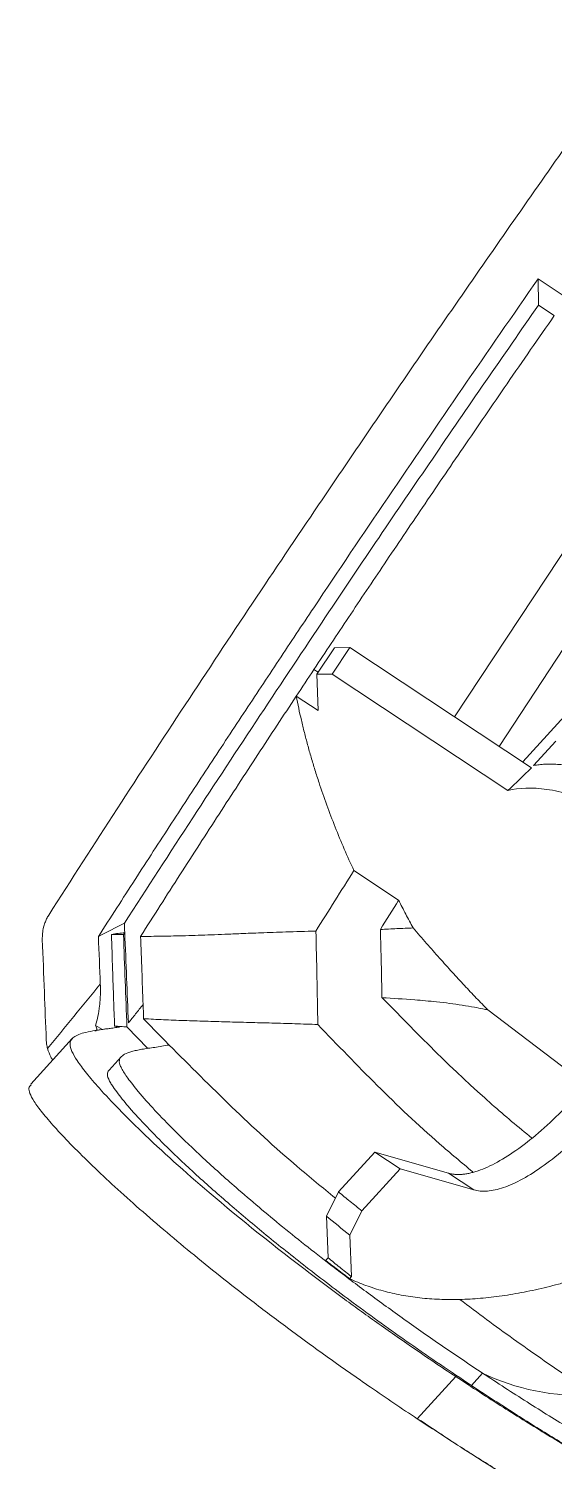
# Model space of a CAD drawing. Header units: inches. Extents: x 1631 to 3663, y 1126 to 1454.
# Drawn here: x 2469.56 to 2482.58, y 1318.7 to 1354.24 of the extents above; entities that cross this region are included whole.
import ezdxf

# ---------------------------------------------------------------- set-up
doc = ezdxf.new("R2010")
doc.units = ezdxf.units.IN
doc.header["$LTSCALE"] = 15

msp = doc.modelspace()

# ---------------------------------------------------------------- linework, layer by layer
at = {"color": 7, "linetype": 'Continuous', "lineweight": 15}
for p, q in [((2482.181, 1348.031), (2485.254, 1345.996)), ((2482.181, 1348.031), (2482.193, 1347.384)), ((2482.585, 1347.125), (2482.193, 1347.384)), ((2480.113, 1337.166), (2483.82, 1342.795)), ((2487.95, 1342.82), (2481.801, 1336.048)), ((2484.913, 1342.071), (2481.215, 1336.436)), ((2476.699, 1338.223), (2477.138, 1338.883)), ((2477.516, 1338.885), (2477.077, 1338.224)), ((2477.516, 1338.885), (2477.138, 1338.883)), ((2482.02, 1335.903), (2477.516, 1338.885)), ((2476.734, 1338.275), (2476.629, 1338.345)), ((2477.077, 1338.224), (2476.699, 1338.223)), ((2476.699, 1338.223), (2476.734, 1337.323)), ((2481.436, 1335.338), (2477.077, 1338.224)), ((2476.734, 1337.323), (2476.191, 1337.683)), ((2482.619, 1336.561), (2482.073, 1335.96)), ((2478.728, 1332.619), (2477.619, 1333.354)), ((2471.94, 1331.814), (2471.909, 1331.765)), ((2480.936, 1329.898), (2483.38, 1328.038)), ((2471.217, 1329.512), (2471.393, 1329.411)), ((2471.812, 1329.472), (2471.689, 1329.498)), ((2471.994, 1329.476), (2472.513, 1328.941)), ((2470.641, 1329.188), (2469.61, 1328.052)), ((2471.85, 1328.734), (2471.552, 1328.406)), ((2478.135, 1326.371), (2477.236, 1325.382)), ((2478.764, 1325.955), (2478.135, 1326.371)), ((2479.961, 1325.847), (2478.135, 1326.371)), ((2478.764, 1325.955), (2477.817, 1324.912)), ((2480.59, 1325.431), (2478.764, 1325.955)), ((2480.59, 1325.431), (2479.961, 1325.847)), ((2476.936, 1324.781), (2477.236, 1325.382)), ((2476.936, 1324.781), (2476.977, 1323.749)), ((2477.817, 1324.912), (2477.517, 1324.313)), ((2477.517, 1324.313), (2477.558, 1323.28)), ((2476.977, 1323.749), (2476.916, 1323.682)), ((2477.558, 1323.28), (2477.512, 1323.229)), ((2479.189, 1319.753), (2480.142, 1320.801)), ((2480.529, 1320.581), (2480.806, 1320.887))]:
    msp.add_line(p, q, dxfattribs=at)
at = {"color": 8, "linetype": 'Continuous', "lineweight": 15}
msp.add_line((2479.189, 1319.753), (2479.289, 1319.703), dxfattribs=at)
at = {"color": 7, "linetype": 'Continuous', "lineweight": 15}
for points, knots in [([(2484.933, 1354.24), (2484.473, 1353.592), (2483.552, 1352.294), (2482.179, 1350.337), (2480.809, 1348.371), (2479.445, 1346.397), (2478.09, 1344.417), (2476.642, 1342.281), (2475.09, 1339.966), (2473.425, 1337.452), (2471.74, 1334.876), (2470.62, 1333.13), (2470.056, 1332.251)], [0, 0, 0, 0, 0.0900034, 0.1802726, 0.2707141, 0.3612297, 0.4517161, 0.542065, 0.6528956, 0.7664833, 0.8823593, 1, 1, 1, 1]), ([(2471.288, 1331.717), (2471.591, 1332.19), (2472.193, 1333.129), (2473.097, 1334.524), (2473.992, 1335.897), (2474.878, 1337.246), (2475.754, 1338.57), (2476.942, 1340.356), (2478.456, 1342.607), (2480.308, 1345.326), (2481.557, 1347.129), (2482.181, 1348.031)], [0, 0, 0, 0, 0.085545, 0.170122, 0.2536, 0.335855, 0.416774, 0.496248, 0.663867, 0.831914, 1, 1, 1, 1]), ([(2482.193, 1347.384), (2481.756, 1346.752), (2480.875, 1345.482), (2479.558, 1343.559), (2478.236, 1341.612), (2476.811, 1339.491), (2475.271, 1337.174), (2473.607, 1334.643), (2472.494, 1332.919), (2471.931, 1332.046)], [0, 0, 0, 0, 0.125197, 0.251745, 0.37945, 0.508102, 0.667324, 0.831565, 1, 1, 1, 1]), ([(2482.585, 1347.125), (2482.194, 1346.56), (2481.438, 1345.469), (2480.35, 1343.881), (2479.339, 1342.394), (2478.392, 1340.99), (2477.495, 1339.651), (2476.914, 1338.775), (2476.629, 1338.345)], [0, 0, 0, 0, 0.194482, 0.375593, 0.544485, 0.703157, 0.854264, 1, 1, 1, 1]), ([(2472.333, 1331.722), (2472.658, 1332.232), (2473.303, 1333.245), (2474.272, 1334.748), (2475.233, 1336.226), (2475.874, 1337.2), (2476.191, 1337.683)], [0, 0, 0, 0, 0.255023, 0.506985, 0.755447, 1, 1, 1, 1]), ([(2476.191, 1337.683), (2476.211, 1337.584), (2476.249, 1337.387), (2476.316, 1337.087), (2476.39, 1336.783), (2476.47, 1336.476), (2476.558, 1336.165), (2476.652, 1335.852), (2476.779, 1335.458), (2476.942, 1334.986), (2477.15, 1334.437), (2477.372, 1333.896), (2477.537, 1333.532), (2477.619, 1333.354)], [0, 0, 0, 0, 0.074241, 0.148296, 0.222189, 0.2959442, 0.3695861, 0.4431392, 0.516628, 0.6432284, 0.7658875, 0.8847562, 1, 1, 1, 1]), ([(2486.965, 1333.967), (2486.898, 1334.017), (2486.764, 1334.117), (2486.562, 1334.262), (2486.359, 1334.404), (2486.154, 1334.541), (2485.948, 1334.675), (2485.742, 1334.803), (2485.536, 1334.927), (2485.329, 1335.045), (2485.123, 1335.158), (2484.918, 1335.264), (2484.715, 1335.365), (2484.512, 1335.459), (2484.312, 1335.547), (2484.114, 1335.627), (2483.919, 1335.701), (2483.727, 1335.766), (2483.538, 1335.824), (2483.354, 1335.874), (2483.174, 1335.916), (2482.998, 1335.949), (2482.828, 1335.974), (2482.664, 1335.99), (2482.505, 1335.996), (2482.354, 1335.994), (2482.208, 1335.983), (2482.118, 1335.967), (2482.073, 1335.96)], [0, 0, 0, 0, 0.035737, 0.071692, 0.107864, 0.144255, 0.180863, 0.21769, 0.254734, 0.291997, 0.329477, 0.367175, 0.405092, 0.443226, 0.481578, 0.520148, 0.558937, 0.597943, 0.637167, 0.67661, 0.71627, 0.756149, 0.796245, 0.83656, 0.877093, 0.917844, 0.958813, 1, 1, 1, 1]), ([(2481.436, 1335.338), (2481.706, 1335.409), (2482.031, 1335.42), (2482.768, 1335.317), (2483.179, 1335.204), (2484.057, 1334.862), (2484.524, 1334.634), (2485.477, 1334.08), (2485.963, 1333.754), (2486.442, 1333.391)], [0, 0, 0, 0, 0.25, 0.25, 0.5, 0.5, 0.75, 0.75, 1, 1, 1, 1]), ([(2476.677, 1331.853), (2476.833, 1332.103), (2477.146, 1332.604), (2477.461, 1333.104), (2477.619, 1333.354)], [0, 0, 0, 0, 0.4996266, 1, 1, 1, 1]), ([(2478.728, 1332.619), (2478.786, 1332.504), (2478.899, 1332.277), (2479.025, 1332.045), (2479.087, 1331.931)], [0, 0, 0, 0, 0.504617, 1, 1, 1, 1]), ([(2470.056, 1332.251), (2470.038, 1332.219), (2470.003, 1332.155), (2469.962, 1332.055), (2469.925, 1331.935), (2469.898, 1331.798), (2469.898, 1331.695), (2469.897, 1331.644)], [0, 0, 0, 0, 0.168422, 0.337176, 0.507716, 0.755577, 1, 1, 1, 1]), ([(2471.611, 1331.771), (2471.666, 1331.779), (2471.775, 1331.796), (2471.886, 1331.808), (2471.94, 1331.814)], [0, 0, 0, 0, 0.5048032, 1, 1, 1, 1]), ([(2471.689, 1329.498), (2471.681, 1329.714), (2471.663, 1330.183), (2471.638, 1330.941), (2471.62, 1331.481), (2471.611, 1331.771)], [0, 0, 0, 0, 0.284161, 0.61749, 1, 1, 1, 1]), ([(2471.94, 1331.814), (2471.956, 1331.439), (2471.986, 1330.693), (2472.015, 1329.945), (2472.03, 1329.574)], [0, 0, 0, 0, 0.5030172, 1, 1, 1, 1]), ([(2472.333, 1331.722), (2472.42, 1331.722), (2472.593, 1331.722), (2472.867, 1331.726), (2473.152, 1331.731), (2473.45, 1331.739), (2473.76, 1331.748), (2474.084, 1331.76), (2474.435, 1331.774), (2474.843, 1331.791), (2475.343, 1331.811), (2475.958, 1331.833), (2476.426, 1331.846), (2476.677, 1331.853)], [0, 0, 0, 0, 0.072146, 0.145309, 0.219475, 0.29463, 0.370755, 0.447815, 0.525769, 0.613986, 0.722712, 0.851553, 1, 1, 1, 1]), ([(2476.677, 1331.853), (2476.686, 1331.472), (2476.705, 1330.699), (2476.718, 1329.926), (2476.725, 1329.534)], [0, 0, 0, 0, 0.49336, 1, 1, 1, 1]), ([(2479.087, 1331.931), (2478.953, 1331.925), (2478.676, 1331.914), (2478.41, 1331.899), (2478.274, 1331.891)], [0, 0, 0, 0, 0.488061, 1, 1, 1, 1]), ([(2478.315, 1330.202), (2478.309, 1330.485), (2478.297, 1331.048), (2478.282, 1331.611), (2478.274, 1331.891)], [0, 0, 0, 0, 0.5021968, 1, 1, 1, 1]), ([(2479.087, 1331.931), (2479.198, 1331.803), (2479.413, 1331.552), (2479.736, 1331.187), (2480.048, 1330.839), (2480.352, 1330.509), (2480.645, 1330.197), (2480.841, 1329.996), (2480.936, 1329.898)], [0, 0, 0, 0, 0.187006, 0.365728, 0.536265, 0.698731, 0.853259, 1, 1, 1, 1]), ([(2469.897, 1331.644), (2469.915, 1331.209), (2469.949, 1330.38), (2469.98, 1329.551), (2469.995, 1329.157)], [0, 0, 0, 0, 0.525325, 1, 1, 1, 1]), ([(2472.396, 1330.03), (2472.385, 1330.31), (2472.365, 1330.874), (2472.344, 1331.438), (2472.333, 1331.722)], [0, 0, 0, 0, 0.49552, 1, 1, 1, 1]), ([(2470.028, 1328.94), (2470.245, 1329.206), (2470.679, 1329.74), (2471.116, 1330.271), (2471.335, 1330.537)], [0, 0, 0, 0, 0.498588, 1, 1, 1, 1]), ([(2471.335, 1330.537), (2471.337, 1330.492), (2471.339, 1330.399), (2471.337, 1330.263), (2471.329, 1330.128), (2471.312, 1329.951), (2471.28, 1329.737), (2471.238, 1329.587), (2471.217, 1329.512)], [0, 0, 0, 0, 0.118829, 0.239728, 0.363198, 0.489708, 0.746326, 1, 1, 1, 1]), ([(2472.396, 1330.03), (2472.364, 1329.992), (2472.301, 1329.915), (2472.21, 1329.799), (2472.121, 1329.684), (2472.06, 1329.61), (2472.03, 1329.574)], [0, 0, 0, 0, 0.255225, 0.508729, 0.757758, 1, 1, 1, 1]), ([(2482.025, 1326.718), (2481.693, 1326.994), (2480.384, 1328.085), (2479.199, 1329.297), (2478.315, 1330.202)], [0, 0, 0, 0, 0.253562, 1, 1, 1, 1]), ([(2480.936, 1329.898), (2480.896, 1329.907), (2480.786, 1329.931), (2480.574, 1329.971), (2480.298, 1330.017), (2479.984, 1330.062), (2479.588, 1330.107), (2479.019, 1330.159), (2478.582, 1330.185), (2478.315, 1330.201)], [0, 0, 0, 0, 0.041648, 0.114023, 0.22277, 0.338121, 0.459506, 0.669121, 1, 1, 1, 1]), ([(2473.041, 1329.027), (2472.937, 1329.133), (2472.725, 1329.349), (2472.515, 1329.568), (2472.408, 1329.679)], [0, 0, 0, 0, 0.490821, 1, 1, 1, 1]), ([(2476.725, 1329.534), (2476.63, 1329.538), (2476.438, 1329.546), (2476.154, 1329.555), (2475.87, 1329.564), (2475.489, 1329.574), (2475.019, 1329.586), (2474.468, 1329.601), (2473.93, 1329.616), (2473.404, 1329.634), (2472.892, 1329.653), (2472.571, 1329.671), (2472.408, 1329.679)], [0, 0, 0, 0, 0.0553331, 0.1119157, 0.1697637, 0.2288921, 0.3499755, 0.4723129, 0.5995097, 0.7297884, 0.8632525, 1, 1, 1, 1]), ([(2480.142, 1320.801), (2479.964, 1320.92), (2479.618, 1321.151), (2479.115, 1321.493), (2478.641, 1321.823), (2478.046, 1322.242), (2477.343, 1322.75), (2475.912, 1323.82), (2474.177, 1325.211), (2472.437, 1326.774), (2471.469, 1327.761), (2470.988, 1328.328), (2470.759, 1328.637), (2470.641, 1328.84), (2470.596, 1328.964), (2470.58, 1329.059), (2470.602, 1329.148), (2470.675, 1329.228), (2470.8, 1329.293), (2470.975, 1329.345), (2471.127, 1329.372), (2471.206, 1329.386)], [0, 0, 0, 0, 0.034762, 0.067965, 0.09961, 0.129698, 0.188106, 0.243568, 0.429641, 0.570988, 0.677969, 0.71988, 0.758217, 0.791761, 0.808408, 0.825204, 0.852744, 0.883811, 0.918617, 0.957313, 1, 1, 1, 1]), ([(2471.2, 1329.379), (2471.207, 1329.379), (2471.221, 1329.378), (2471.235, 1329.384), (2471.245, 1329.394), (2471.251, 1329.414), (2471.247, 1329.448), (2471.227, 1329.491), (2471.217, 1329.512)], [0, 0, 0, 0, 0.125864, 0.250503, 0.374683, 0.499179, 0.749795, 1, 1, 1, 1]), ([(2471.551, 1329.435), (2471.521, 1329.431), (2471.461, 1329.424), (2471.375, 1329.413), (2471.3, 1329.401), (2471.242, 1329.389), (2471.214, 1329.385), (2471.203, 1329.383)], [0, 0, 0, 0, 0.245532, 0.495558, 0.745805, 0.897422, 1, 1, 1, 1]), ([(2471.551, 1329.435), (2471.594, 1329.44), (2471.681, 1329.452), (2471.768, 1329.465), (2471.812, 1329.472)], [0, 0, 0, 0, 0.502709, 1, 1, 1, 1]), ([(2471.689, 1329.498), (2471.739, 1329.494), (2471.839, 1329.486), (2471.942, 1329.479), (2471.994, 1329.476)], [0, 0, 0, 0, 0.496215, 1, 1, 1, 1]), ([(2476.725, 1329.534), (2477.699, 1328.521), (2478.923, 1327.248), (2480.287, 1326.11), (2480.564, 1325.879)], [0, 0, 0, 0, 0.796481, 1, 1, 1, 1]), ([(2469.995, 1329.157), (2469.997, 1329.12), (2470.002, 1329.046), (2470.019, 1328.975), (2470.028, 1328.94)], [0, 0, 0, 0, 0.502749, 1, 1, 1, 1]), ([(2470.155, 1328.652), (2470.138, 1328.678), (2470.088, 1328.757), (2470.052, 1328.866), (2470.028, 1328.94)], [0, 0, 0, 0, 0.326433, 1, 1, 1, 1]), ([(2472.684, 1328.969), (2472.628, 1328.961), (2472.517, 1328.945), (2472.366, 1328.921), (2472.231, 1328.895), (2472.08, 1328.859), (2471.938, 1328.807), (2471.846, 1328.739), (2471.81, 1328.675), (2471.802, 1328.615), (2471.818, 1328.542), (2471.874, 1328.415), (2472.017, 1328.195), (2472.291, 1327.846), (2472.68, 1327.408), (2473.217, 1326.855), (2473.887, 1326.213), (2474.78, 1325.411), (2475.859, 1324.501), (2476.965, 1323.626), (2477.98, 1322.861), (2478.875, 1322.211), (2479.819, 1321.548), (2480.474, 1321.11), (2480.806, 1320.887)], [0, 0, 0, 0, 0.026917, 0.05285, 0.077785, 0.101666, 0.144438, 0.178497, 0.194555, 0.209135, 0.223602, 0.238347, 0.271016, 0.310252, 0.360034, 0.410436, 0.477991, 0.548605, 0.641818, 0.739248, 0.801323, 0.865427, 0.931617, 1, 1, 1, 1]), ([(2472.684, 1328.969), (2472.742, 1328.977), (2472.859, 1328.994), (2472.98, 1329.016), (2473.041, 1329.027)], [0, 0, 0, 0, 0.494799, 1, 1, 1, 1]), ([(2479.961, 1325.847), (2479.987, 1325.841), (2480.038, 1325.828), (2480.12, 1325.817), (2480.206, 1325.814), (2480.297, 1325.817), (2480.391, 1325.829), (2480.489, 1325.847), (2480.591, 1325.873), (2480.809, 1325.941), (2481.167, 1326.102), (2481.696, 1326.441), (2482.259, 1326.891), (2482.741, 1327.348), (2483.124, 1327.749), (2483.403, 1328.061), (2483.681, 1328.388), (2483.864, 1328.619), (2483.955, 1328.734)], [0, 0, 0, 0, 0.030645, 0.061161, 0.091591, 0.12198, 0.152371, 0.182808, 0.213335, 0.243996, 0.371972, 0.500021, 0.627998, 0.756047, 0.817197, 0.878006, 0.938823, 1, 1, 1, 1]), ([(2471.557, 1328.402), (2471.548, 1328.395), (2471.523, 1328.377), (2471.509, 1328.331), (2471.509, 1328.245), (2471.559, 1328.139), (2471.62, 1328.036), (2471.674, 1327.953), (2471.77, 1327.821), (2471.909, 1327.646), (2472.136, 1327.377), (2472.485, 1326.996), (2473.039, 1326.437), (2473.723, 1325.793), (2474.547, 1325.063), (2475.452, 1324.301), (2476.472, 1323.485), (2477.656, 1322.585), (2479.021, 1321.597), (2480.018, 1320.925), (2480.529, 1320.581)], [0, 0, 0, 0, 0.011001, 0.031107, 0.049798, 0.087172, 0.093243, 0.101935, 0.128129, 0.153489, 0.176506, 0.237513, 0.29926, 0.380933, 0.466211, 0.554586, 0.646071, 0.751318, 0.872537, 1, 1, 1, 1]), ([(2484.584, 1328.318), (2484.539, 1328.26), (2484.447, 1328.143), (2484.309, 1327.974), (2484.171, 1327.808), (2484.032, 1327.646), (2483.893, 1327.489), (2483.754, 1327.335), (2483.613, 1327.186), (2483.324, 1326.888), (2482.888, 1326.474), (2482.325, 1326.024), (2481.796, 1325.685), (2481.4, 1325.507), (2481.116, 1325.427), (2480.924, 1325.398), (2480.746, 1325.396), (2480.642, 1325.419), (2480.59, 1325.431)], [0, 0, 0, 0, 0.030645, 0.061161, 0.091591, 0.12198, 0.152371, 0.182808, 0.213335, 0.243996, 0.371972, 0.500021, 0.627998, 0.756047, 0.817197, 0.878006, 0.938823, 1, 1, 1, 1]), ([(2479.189, 1319.753), (2478.802, 1320.012), (2478.059, 1320.511), (2476.988, 1321.265), (2476.007, 1321.981), (2475.111, 1322.658), (2474.311, 1323.285), (2473.583, 1323.874), (2472.889, 1324.454), (2472.235, 1325.021), (2471.622, 1325.575), (2471.073, 1326.093), (2470.595, 1326.569), (2470.201, 1326.99), (2469.898, 1327.344), (2469.689, 1327.626), (2469.58, 1327.829), (2469.55, 1327.97), (2469.597, 1328.017), (2469.621, 1328.042)], [0, 0, 0, 0, 0.087771, 0.168528, 0.248889, 0.321187, 0.387117, 0.449932, 0.509718, 0.573191, 0.632713, 0.690711, 0.746433, 0.797696, 0.845154, 0.888137, 0.926266, 0.96158, 1, 1, 1, 1]), ([(2477.236, 1325.382), (2477.332, 1325.303), (2477.525, 1325.145), (2477.72, 1324.99), (2477.817, 1324.912)], [0, 0, 0, 0, 0.499789, 1, 1, 1, 1]), ([(2476.916, 1323.682), (2477.015, 1323.606), (2477.213, 1323.455), (2477.412, 1323.304), (2477.512, 1323.229)], [0, 0, 0, 0, 0.5004038, 1, 1, 1, 1]), ([(2477.512, 1323.229), (2477.579, 1323.2), (2477.711, 1323.14), (2477.917, 1323.06), (2478.127, 1322.989), (2478.343, 1322.925), (2478.563, 1322.87), (2478.788, 1322.823), (2479.018, 1322.784), (2479.253, 1322.753), (2479.492, 1322.731), (2479.737, 1322.717), (2479.986, 1322.71), (2480.156, 1322.713), (2480.242, 1322.714)], [0, 0, 0, 0, 0.083502, 0.166912, 0.250248, 0.333529, 0.416774, 0.5, 0.583226, 0.666471, 0.749752, 0.833088, 0.916498, 1, 1, 1, 1]), ([(2480.242, 1322.714), (2480.326, 1322.717), (2480.496, 1322.723), (2480.756, 1322.742), (2481.02, 1322.768), (2481.288, 1322.803), (2481.56, 1322.845), (2481.836, 1322.896), (2482.117, 1322.954), (2482.401, 1323.02), (2482.69, 1323.095), (2482.982, 1323.177), (2483.279, 1323.267), (2483.48, 1323.333), (2483.58, 1323.366)], [0, 0, 0, 0, 0.0834898, 0.1668918, 0.2502237, 0.3335033, 0.4167484, 0.499977, 0.5832068, 0.6664558, 0.7497418, 0.8330826, 0.9164961, 1, 1, 1, 1]), ([(2483.622, 1320.321), (2483.392, 1320.475), (2482.931, 1320.782), (2482.249, 1321.254), (2481.572, 1321.732), (2480.903, 1322.218), (2480.462, 1322.549), (2480.242, 1322.714)], [0, 0, 0, 0, 0.200224, 0.400331, 0.600326, 0.800214, 1, 1, 1, 1]), ([(2480.142, 1320.801), (2480.339, 1320.671), (2480.727, 1320.416), (2481.306, 1320.045), (2481.869, 1319.691), (2482.415, 1319.355), (2482.945, 1319.034), (2483.458, 1318.729), (2484.329, 1318.221), (2485.54, 1317.538), (2487.009, 1316.754), (2488.312, 1316.089), (2489.449, 1315.533), (2490.498, 1315.04), (2491.407, 1314.63), (2492.177, 1314.296), (2492.816, 1314.03), (2493.379, 1313.807), (2493.84, 1313.636), (2494.228, 1313.505), (2494.588, 1313.395), (2494.958, 1313.296), (2495.342, 1313.211), (2495.592, 1313.172), (2495.723, 1313.151)], [0, 0, 0, 0, 0.038527, 0.075689, 0.111491, 0.145937, 0.179033, 0.210784, 0.241198, 0.339409, 0.429973, 0.50054, 0.565256, 0.624498, 0.678754, 0.719841, 0.757606, 0.792676, 0.825832, 0.853277, 0.884231, 0.918909, 0.957462, 1, 1, 1, 1]), ([(2480.806, 1320.887), (2480.991, 1320.765), (2481.356, 1320.525), (2481.906, 1320.173), (2482.451, 1319.83), (2482.991, 1319.497), (2483.527, 1319.173), (2484.059, 1318.858), (2484.904, 1318.367), (2486.062, 1317.719), (2487.444, 1316.987), (2488.701, 1316.354), (2489.753, 1315.848), (2490.701, 1315.412), (2491.497, 1315.06), (2492.099, 1314.808), (2492.501, 1314.643), (2492.843, 1314.51), (2493.159, 1314.39), (2493.443, 1314.291), (2493.666, 1314.219), (2493.916, 1314.144), (2494.206, 1314.067), (2494.574, 1313.987), (2495.004, 1313.913), (2495.311, 1313.89), (2495.471, 1313.878)], [0, 0, 0, 0, 0.037629, 0.074574, 0.110867, 0.146528, 0.181569, 0.215995, 0.24981, 0.344281, 0.434907, 0.504778, 0.571731, 0.622504, 0.672681, 0.712813, 0.730196, 0.746567, 0.77656, 0.791954, 0.808605, 0.83029, 0.857884, 0.891094, 0.943168, 1, 1, 1, 1]), ([(2495.157, 1313.532), (2495.083, 1313.538), (2494.936, 1313.55), (2494.714, 1313.577), (2494.495, 1313.611), (2494.26, 1313.655), (2494.012, 1313.71), (2493.753, 1313.778), (2493.519, 1313.845), (2493.312, 1313.912), (2493.122, 1313.974), (2492.922, 1314.047), (2492.616, 1314.161), (2492.154, 1314.345), (2491.482, 1314.625), (2490.697, 1314.969), (2489.75, 1315.402), (2488.691, 1315.909), (2487.41, 1316.55), (2485.991, 1317.297), (2484.653, 1318.043), (2483.495, 1318.718), (2482.517, 1319.309), (2481.523, 1319.931), (2480.864, 1320.362), (2480.529, 1320.581)], [0, 0, 0, 0, 0.026747, 0.052597, 0.077544, 0.101524, 0.129798, 0.155331, 0.17826, 0.194344, 0.208885, 0.223349, 0.238112, 0.270865, 0.310198, 0.360082, 0.410568, 0.47819, 0.548893, 0.642123, 0.739551, 0.80157, 0.865612, 0.931719, 1, 1, 1, 1]), ([(2494.833, 1311.939), (2494.762, 1311.951), (2494.623, 1311.974), (2494.413, 1312.018), (2494.207, 1312.066), (2494.005, 1312.119), (2493.807, 1312.176), (2493.612, 1312.236), (2493.419, 1312.299), (2493.229, 1312.364), (2493.042, 1312.432), (2492.845, 1312.506), (2492.633, 1312.588), (2492.308, 1312.718), (2491.84, 1312.913), (2491.199, 1313.19), (2490.416, 1313.541), (2489.48, 1313.975), (2488.025, 1314.675), (2485.81, 1315.801), (2483.706, 1316.967), (2482.049, 1317.947), (2481.116, 1318.516), (2480.155, 1319.12), (2479.521, 1319.536), (2479.189, 1319.753)], [0, 0, 0, 0, 0.023804, 0.046454, 0.067961, 0.088342, 0.107612, 0.125792, 0.142906, 0.158983, 0.174056, 0.188169, 0.204083, 0.219761, 0.253972, 0.291538, 0.332664, 0.387775, 0.448749, 0.576775, 0.763689, 0.819442, 0.878633, 0.936501, 1, 1, 1, 1]), ([(2479.287, 1319.701), (2479.656, 1319.454), (2480.774, 1318.705), (2482.696, 1317.539), (2485.042, 1316.2), (2487.431, 1314.951), (2489.557, 1313.916), (2490.901, 1313.332), (2491.423, 1313.105)], [0, 0, 0, 0, 0.09615, 0.291905, 0.487223, 0.682093, 0.876499, 1, 1, 1, 1])]:
    msp.add_open_spline(points, degree=3, knots=knots, dxfattribs=at)
for points in [[(2476.191, 1337.683), (2476.337, 1337.903), (2476.483, 1338.124), (2476.629, 1338.345)], [(2482.02, 1335.903), (2481.824, 1335.715), (2481.63, 1335.527), (2481.436, 1335.338)], [(2478.274, 1331.891), (2478.425, 1332.134), (2478.577, 1332.376), (2478.728, 1332.619)], [(2471.931, 1332.046), (2471.717, 1331.937), (2471.503, 1331.827), (2471.288, 1331.717)], [(2471.909, 1331.765), (2471.808, 1331.767), (2471.708, 1331.769), (2471.61, 1331.77)], [(2471.909, 1331.765), (2471.937, 1331.002), (2471.965, 1330.239), (2471.994, 1329.476)], [(2471.94, 1331.814), (2471.937, 1331.892), (2471.934, 1331.969), (2471.931, 1332.046)], [(2471.288, 1331.717), (2471.304, 1331.324), (2471.32, 1330.931), (2471.335, 1330.537)], [(2472.408, 1329.679), (2472.404, 1329.796), (2472.4, 1329.913), (2472.396, 1330.03)], [(2477.517, 1324.312), (2477.322, 1324.467), (2477.128, 1324.624), (2476.936, 1324.781)], [(2477.558, 1323.28), (2477.461, 1323.358), (2477.266, 1323.513), (2477.073, 1323.671), (2476.977, 1323.749)], [(2480.142, 1320.801), (2480.267, 1320.723), (2480.396, 1320.649), (2480.529, 1320.581)], [(2483.622, 1320.321), (2482.56, 1320.298), (2481.616, 1320.488), (2480.806, 1320.887)]]:
    msp.add_open_spline(points, degree=3, dxfattribs=at)
at = {"color": 8, "linetype": 'Continuous', "lineweight": 15}
msp.add_open_spline([(2473.041, 1329.027), (2474.072, 1327.994), (2475.39, 1326.674), (2476.843, 1325.488), (2477.16, 1325.229)], degree=3, knots=[0, 0, 0, 0, 0.78184, 1, 1, 1, 1], dxfattribs=at)

doc.saveas('drawing.dxf')
